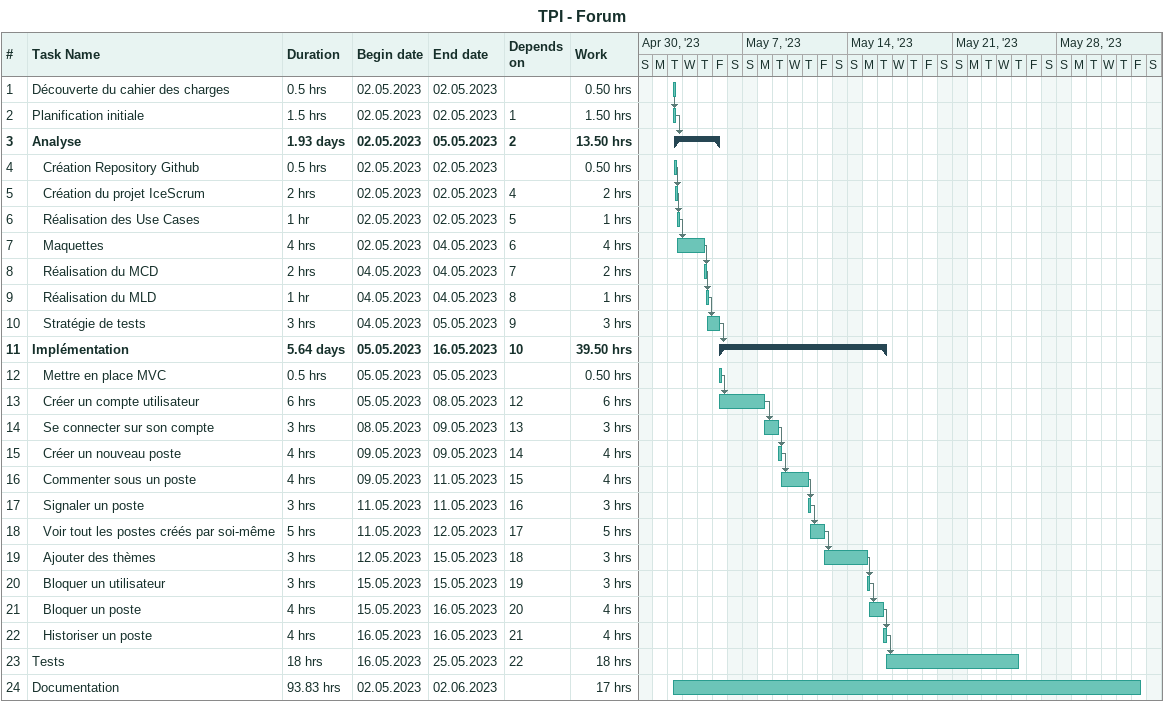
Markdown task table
TPI - Forum

| ID | Level | Task | Duration | Start | Finish | Predecessors | Work (h) |
|---|---|---|---|---|---|---|---|
| 1 | 1 | Découverte du cahier des charges | 0.5h | 2023-05-02 | 2023-05-02 |  | 0.50 |
| 2 | 1 | Planification initiale | 1.5h | 2023-05-02 | 2023-05-02 | 1 | 1.50 |
| 3 | 1 | **Analyse** | 1.93d | 2023-05-02 | 2023-05-05 | 2 | 13.50 |
| 4 | 2 | Création Repository Github | 0.5h | 2023-05-02 | 2023-05-02 |  | 0.50 |
| 5 | 2 | Création du projet IceScrum | 2h | 2023-05-02 | 2023-05-02 | 4 | 2 |
| 6 | 2 | Réalisation des Use Cases | 1h | 2023-05-02 | 2023-05-02 | 5 | 1 |
| 7 | 2 | Maquettes | 4h | 2023-05-02 | 2023-05-04 | 6 | 4 |
| 8 | 2 | Réalisation du MCD | 2h | 2023-05-04 | 2023-05-04 | 7 | 2 |
| 9 | 2 | Réalisation du MLD | 1h | 2023-05-04 | 2023-05-04 | 8 | 1 |
| 10 | 2 | Stratégie de tests | 3h | 2023-05-04 | 2023-05-05 | 9 | 3 |
| 11 | 1 | **Implémentation** | 5.64d | 2023-05-05 | 2023-05-16 | 10 | 39.50 |
| 12 | 2 | Mettre en place MVC | 0.5h | 2023-05-05 | 2023-05-05 |  | 0.50 |
| 13 | 2 | Créer un compte utilisateur | 6h | 2023-05-05 | 2023-05-08 | 12 | 6 |
| 14 | 2 | Se connecter sur son compte | 3h | 2023-05-08 | 2023-05-09 | 13 | 3 |
| 15 | 2 | Créer un nouveau poste | 4h | 2023-05-09 | 2023-05-09 | 14 | 4 |
| 16 | 2 | Commenter sous un poste | 4h | 2023-05-09 | 2023-05-11 | 15 | 4 |
| 17 | 2 | Signaler un poste | 3h | 2023-05-11 | 2023-05-11 | 16 | 3 |
| 18 | 2 | Voir tout les postes créés par soi-même | 5h | 2023-05-11 | 2023-05-12 | 17 | 5 |
| 19 | 2 | Ajouter des thèmes | 3h | 2023-05-12 | 2023-05-15 | 18 | 3 |
| 20 | 2 | Bloquer un utilisateur | 3h | 2023-05-15 | 2023-05-15 | 19 | 3 |
| 21 | 2 | Bloquer un poste | 4h | 2023-05-15 | 2023-05-16 | 20 | 4 |
| 22 | 2 | Historiser un poste | 4h | 2023-05-16 | 2023-05-16 | 21 | 4 |
| 23 | 1 | Tests | 18h | 2023-05-16 | 2023-05-25 | 22 | 18 |
| 24 | 1 | Documentation | 93.83h | 2023-05-02 | 2023-06-02 |  | 17 |
